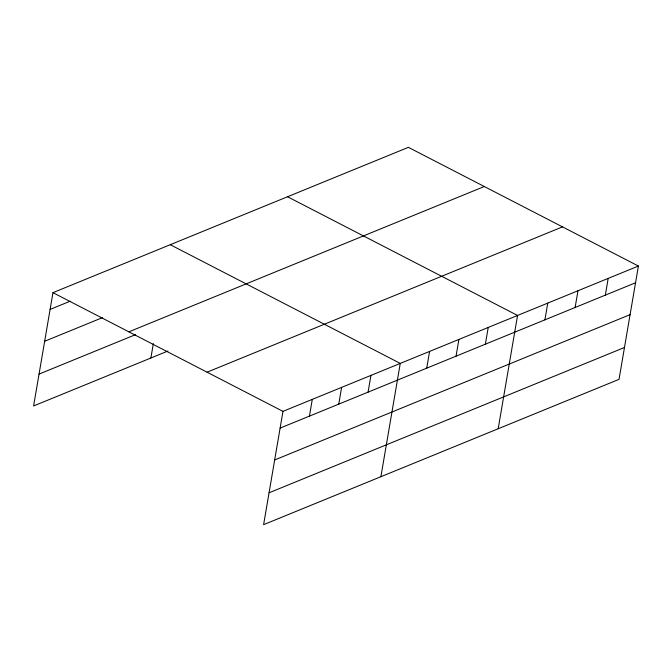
<?xml version="1.0" encoding="UTF-8"?>
<svg xmlns="http://www.w3.org/2000/svg" width="672" height="672" viewBox="0 0 672 672"><rect width="100%" height="100%" fill="white"/><g stroke="black" fill="none" stroke-linecap="round" stroke-linejoin="round"><path stroke-width="1.01" d="M638.4 266.045L282.971 411.365L263.609 524.656L619.038 379.336L638.4 266.045L408.391 147.344L52.962 292.664L33.6 405.955L167.916 351.044M150.889 358L153.35 343.61M309.431 416.119L312.295 399.37M338.755 404.132L341.62 387.383M368.08 392.146L370.944 375.396M380.898 476.7L400.268 363.409L170.26 244.709M426.728 368.164L429.584 351.414M456.044 356.177L458.909 339.427M485.369 344.19L488.233 327.44M498.187 428.744L517.558 315.454L287.549 196.753M544.908 319.847L547.764 303.097M575.114 307.49L577.979 290.749M605.329 295.142L608.185 278.393M50.106 309.406L69.964 301.291M44.654 341.267L102.354 317.68M128.873 331.834L484.294 186.514M39.043 374.094L135.526 334.648M207.068 372.187L562.498 226.876M280.115 428.106L635.536 282.786M274.663 459.967L630.092 314.647M269.052 492.794L624.481 347.474M52.962 292.664L282.971 411.365"/></g></svg>
